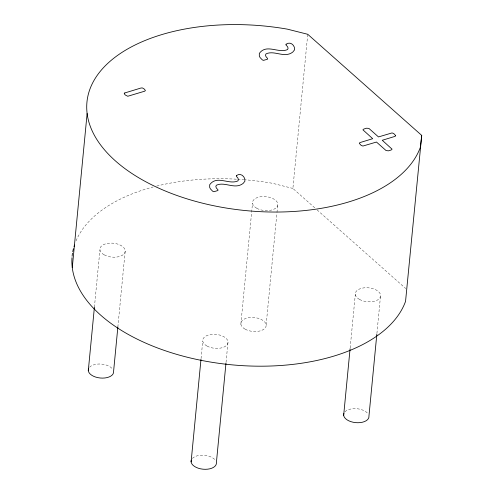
<?xml version="1.0" encoding="UTF-8"?>
<svg xmlns="http://www.w3.org/2000/svg" width="494" height="494" viewBox="0 0 494 494"><rect width="100%" height="100%" fill="white"/><g stroke="black" fill="none" stroke-linecap="round" stroke-linejoin="round"><path stroke-width="0.37" stroke-dasharray="2.47 1.85" d="M94.41 307.182L99.936 249.791M117.862 327.034L125.229 250.514M201.052 358.588L202.744 340.99M226.042 362.374L228.03 341.712M240.862 324.12L252.502 203.213M266.149 324.848L276.906 213.124M276.98 212.358L277.795 203.942M314.771 207.844L292.893 188.442L307.737 34.29M350.153 347.98L355.31 294.412M376.916 333.401L380.596 295.14M292.893 188.442L272.478 183.293A168.942 92.755 5.5 0 0 244.518 179.73M317.074 209.888L405.728 288.539M76.039 240.868A168.942 92.755 5.5 0 1 153.134 186.991M156.722 186.065A168.942 92.755 5.5 0 1 236.904 179.205M237.663 179.248A168.942 92.755 5.5 0 1 243.752 179.668M344.923 411.842A12.714 6.984 5.5 0 1 356.538 408.692A12.714 6.984 5.5 0 1 367.894 413.614M192.357 458.42A12.714 6.984 5.5 0 1 203.973 455.264A12.714 6.984 5.5 0 1 215.328 460.186M89.55 367.221A12.714 6.984 5.5 0 1 101.721 364.115A12.714 6.984 5.5 0 1 112.928 369.58M359.632 299.5A12.714 6.984 5.5 0 0 380.392 296.95A12.714 6.984 5.5 0 0 363.831 287.879A12.714 6.984 5.5 0 0 359.632 299.5M104.265 254.879A12.714 6.984 5.5 0 0 125.025 252.323A12.714 6.984 5.5 0 0 108.464 243.252A12.714 6.984 5.5 0 0 104.265 254.879M256.831 208.301A12.714 6.984 5.5 0 0 277.591 205.751A12.714 6.984 5.5 0 0 261.03 196.68A12.714 6.984 5.5 0 0 256.831 208.301M207.066 346.078A12.714 6.984 5.5 0 0 227.827 343.521A12.714 6.984 5.5 0 0 211.265 334.45A12.714 6.984 5.5 0 0 207.066 346.078M245.185 329.208A12.714 6.984 5.5 0 0 265.945 326.658A12.714 6.984 5.5 0 0 249.384 317.58A12.714 6.984 5.5 0 0 245.185 329.208"/><path stroke-width="0.74" d="M72.278 267.643L87.117 113.49M88.296 370.691L94.41 307.182M117.862 327.034L113.583 371.42A12.714 6.984 5.5 0 1 100.165 377.996A12.714 6.984 5.5 0 1 88.5 368.882M191.104 461.89L200.978 359.354M225.968 363.139L216.391 462.619A12.714 6.984 5.5 0 1 202.966 469.195A12.714 6.984 5.5 0 1 191.308 460.081M343.67 415.318L350.079 348.745M376.842 334.166L368.956 416.041A12.714 6.984 5.5 0 1 355.532 422.617A12.714 6.984 5.5 0 1 343.867 413.509M421.722 135.405L420.4 147.193A168.942 92.755 5.5 0 1 222.905 207.486A168.942 92.755 5.5 0 1 89.822 89.426A168.942 92.755 5.5 0 1 287.317 29.14L307.737 34.29L421.722 135.405L405.555 301.346A168.942 92.755 5.5 0 1 221.003 363.609A168.942 92.755 5.5 0 1 71.982 257.745M72.112 256.225A168.942 92.755 5.5 0 1 72.495 253.2M72.76 251.693A168.942 92.755 5.5 0 1 73.415 248.704M74.02 246.494A168.942 92.755 5.5 0 1 74.477 245.03M236.41 175.586L236.36 176.339L237.849 177.964L238.454 179.501L237.966 180.86C229.154 185.188 216.81 174.753 209.684 184.75L209.684 187.436L210.463 188.936L212.735 191.283L213.902 191.709L217.91 190.536L217.99 189.838L216.415 188.115L215.816 186.553L216.36 185.244C224.832 181.23 234.823 189.949 243.153 183.41L244.925 181.187L244.684 178.501C243.252 174.857 239.67 173.233 236.41 175.586M286.051 44.238L286.007 44.991L287.489 46.609L288.101 48.153L287.613 49.511C278.795 53.84 266.457 43.404 259.325 53.401L259.331 56.088L260.11 57.588L262.382 59.935L263.549 60.361L267.557 59.187L267.631 58.483L266.062 56.767L265.463 55.205L266.007 53.895C274.479 49.882 284.47 58.601 292.794 52.061L294.572 49.838L294.325 47.146C292.899 43.509 289.317 41.885 286.051 44.238M395.694 135.64L395.126 136.344L382.257 140.271L392.075 149.169L391.162 150.015L388.445 150.843L386.061 150.547L376.471 142.044L362.936 146.045L361.219 145.458L359.268 143.334L359.879 142.612L372.704 138.697L362.911 129.823L363.862 129.033L366.579 128.205L368.901 128.421L378.49 136.931L392.032 132.923L393.73 133.522L395.694 135.64M124.803 92.952L124.179 93.613L125.254 94.984L127.767 96.262L144.761 91.168L145.421 90.495L144.372 89.148L142.612 88.006L141.148 87.963L124.803 92.952"/></g></svg>
